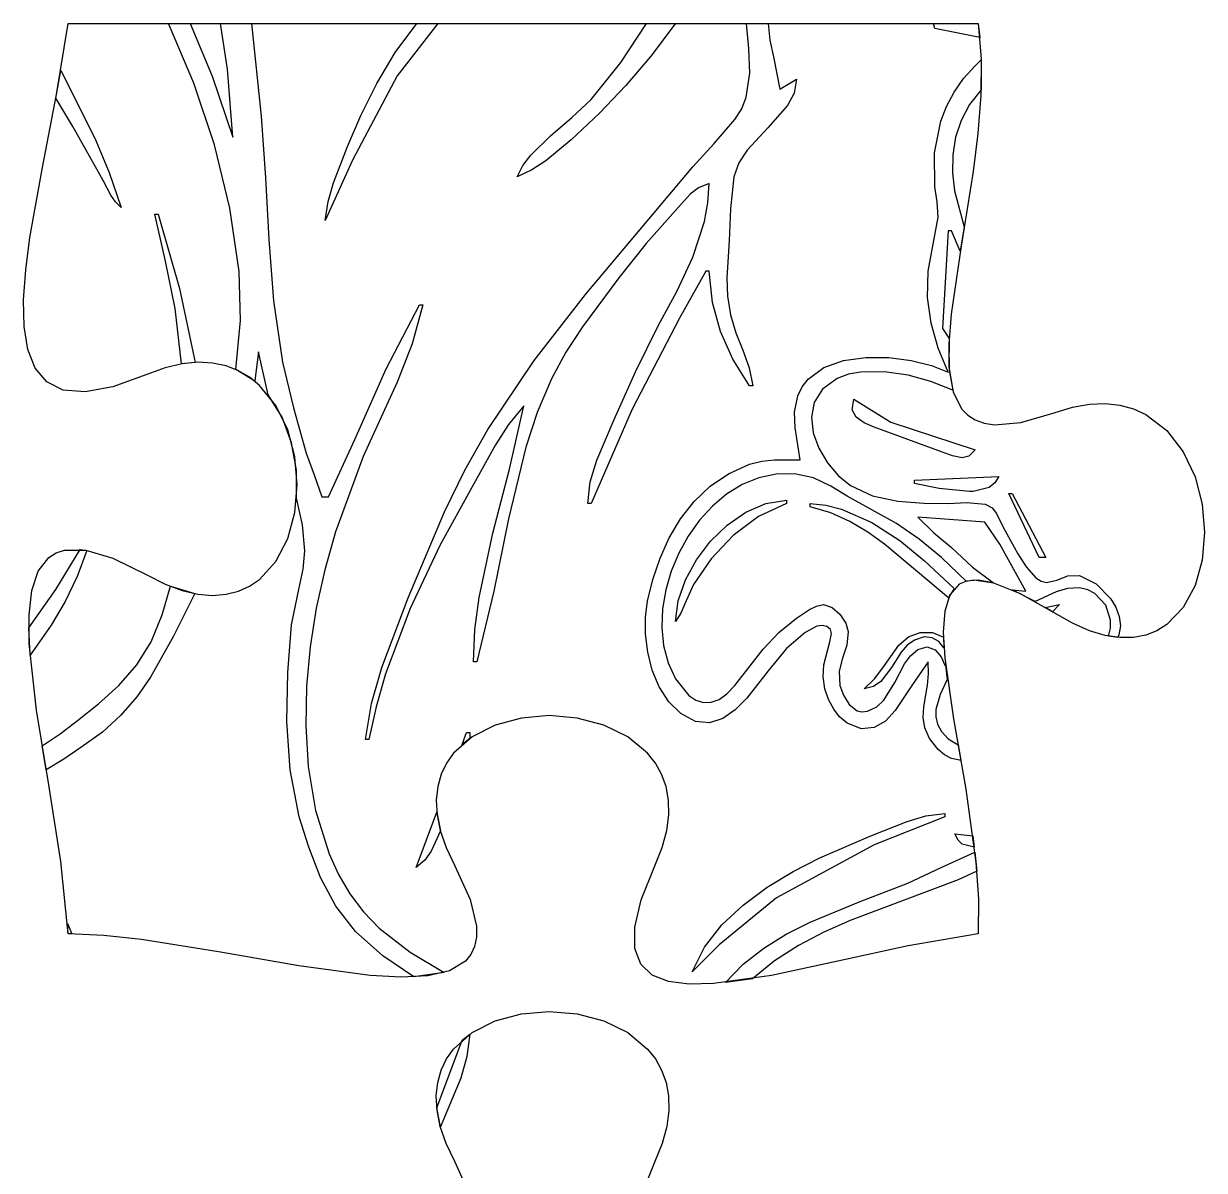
# Model space of a CAD drawing. Extents: x -47 to 700, y -217 to 268.
# Drawn here: x 133.2 to 224, y 176.9 to 265.1 of the extents above; entities that cross this region are included whole.
import ezdxf

# ---------------------------------------------------------------- set-up
doc = ezdxf.new("R2010")
doc.units = 0

msp = doc.modelspace()

# ---------------------------------------------------------------- linework, layer by layer
at = {"layer": 'Layer 1'}
for p, q in [((135.726903, 259.637148), (136.62399, 265.09)), ((136.62399, 265.09), (206.62399, 265.09)), ((146.271265, 260.513826), (144.33325, 265.09071)), ((144.33325, 265.09071), (146.00757, 265.09071)), ((146.00757, 265.09071), (147.6948, 261.06047)), ((148.87096, 261.59532), (148.34231, 265.09071)), ((148.34231, 265.09071), (150.71787, 265.09071)), ((150.71787, 265.09071), (151.46201, 257.96764)), ((161.779423, 262.866209), (163.43302, 265.09077)), ((165.05566, 265.09077), (161.91218, 261.07758)), ((163.43302, 265.09077), (165.05566, 265.09077)), ((179.129965, 262.088845), (181.11358, 265.09077)), ((181.11358, 265.09077), (183.3305, 265.09077)), ((183.2442, 264.96364), (181.428867, 262.58234)), ((183.3305, 265.09077), (183.2442, 264.96364)), ((188.974012, 263.185256), (188.80141, 265.09076)), ((188.80141, 265.09076), (190.47779, 265.09076)), ((190.47779, 265.09076), (190.602062, 263.816842)), ((203.28119, 264.70472), (203.18459, 265.09075)), ((203.18459, 265.09075), (206.60608, 265.09075)), ((206.75075, 264.01072), (203.28119, 264.70472)), ((206.60608, 265.09075), (206.62518, 265.08475)), ((206.62399, 265.09), (206.855032, 262.384121)), ((206.62518, 265.08475), (206.75076, 264.0109)), ((190.602062, 263.816842), (190.875331, 262.545144)), ((206.75076, 264.0109), (206.75075, 264.01072)), ((160.354523, 260.475994), (161.779423, 262.866209)), ((181.428867, 262.58234), (179.515666, 260.336371)), ((189.047305, 261.274881), (188.974012, 263.185256)), ((190.875331, 262.545144), (191.36249, 260.04095)), ((176.85286, 259.26374), (179.129965, 262.088845)), ((205.504123, 260.864412), (206.38996, 261.8548)), ((206.38996, 261.8548), (206.8566, 262.31317)), ((206.855032, 262.384121), (206.826549, 259.550625)), ((206.8566, 262.31317), (206.8442, 259.99393)), ((135.67343, 259.35934), (136.06204, 261.48841)), ((136.06204, 261.48841), (138.675899, 256.287118)), ((147.6948, 261.06047), (149.29419, 256.36618)), ((149.29419, 256.36618), (148.87096, 261.59532)), ((161.91218, 261.07758), (158.5005, 254.59994)), ((188.774278, 259.427081), (189.047305, 261.274881)), ((191.36249, 260.04095), (192.65802, 260.81816)), ((192.65802, 260.81816), (192.453454, 259.74071)), ((204.77061, 259.821461), (205.504123, 260.864412)), ((147.860928, 255.759219), (146.271265, 260.513826)), ((159.138591, 258.02949), (160.354523, 260.475994)), ((179.515666, 260.336371), (177.480292, 258.201719)), ((204.184292, 258.727147), (204.77061, 259.821461)), ((206.8442, 259.99393), (205.955635, 258.861568)), ((134.631652, 254.028438), (135.726903, 259.637148)), ((136.9855, 257.17446), (135.67343, 259.35934)), ((175.371482, 257.867641), (176.85286, 259.26374)), ((188.430703, 258.547723), (188.774278, 259.427081)), ((192.453454, 259.74071), (191.959033, 258.7846)), ((206.826549, 259.550625), (206.597996, 256.640723)), ((158.1119, 255.63606), (159.138591, 258.02949)), ((177.480292, 258.201719), (175.29844, 256.15437)), ((187.90792, 257.7093), (188.430703, 258.547723)), ((191.959033, 258.7846), (190.45177, 257.072708)), ((203.740039, 257.582672), (204.184292, 258.727147)), ((205.955635, 258.861568), (205.306944, 257.640433)), ((139.31714, 253.02898), (136.9855, 257.17446)), ((151.46201, 257.96764), (151.80632, 253.226262)), ((173.713979, 256.469176), (175.371482, 257.867641)), ((186.309824, 255.880992), (187.90792, 257.7093)), ((190.45177, 257.072708), (188.838533, 255.355104)), ((203.257213, 255.148048), (203.740039, 257.582672)), ((205.306944, 257.640433), (204.882133, 256.348651)), ((138.675899, 256.287118), (139.767645, 253.630755)), ((172.200939, 254.978164), (173.713979, 256.469176)), ((204.882133, 256.348651), (204.665206, 255.004342)), ((206.597996, 256.640723), (206.228834, 253.705625)), ((149.045324, 250.905932), (147.860928, 255.759219)), ((157.033029, 252.844514), (158.1119, 255.63606)), ((175.29844, 256.15437), (173.349366, 254.528459)), ((184.66936, 254.08162), (186.309824, 255.880992)), ((188.838533, 255.355104), (188.211642, 254.391854)), ((158.5005, 254.59994), (156.38435, 249.93614)), ((171.598776, 254.16977), (172.200939, 254.978164)), ((173.349366, 254.528459), (172.295029, 253.839422)), ((188.211642, 254.391854), (187.82162, 253.30441)), ((203.2811, 252.5272), (203.257213, 255.148048)), ((204.665206, 255.004342), (204.640167, 253.625633)), ((133.673509, 248.638633), (134.631652, 254.028438)), ((139.767645, 253.630755), (140.69845, 250.95621)), ((171.15295, 253.30442), (171.598776, 254.16977)), ((172.295029, 253.839422), (171.15295, 253.30442)), ((176.417986, 244.256394), (184.66936, 254.08162)), ((204.640167, 253.625633), (204.79102, 252.230645)), ((206.228834, 253.705625), (205.30651, 247.964688)), ((139.909335, 251.900439), (139.31714, 253.02898)), ((151.80632, 253.226262), (152.055896, 248.48884)), ((156.617274, 251.401387), (157.033029, 252.844514)), ((171.15295, 253.30442), (171.15295, 253.30442)), ((185.92147, 252.78607), (185.108419, 252.452681)), ((185.831366, 251.293538), (185.92147, 252.78607)), ((187.82162, 253.30441), (187.57999, 250.846488)), ((203.469665, 251.370965), (203.2811, 252.5272)), ((140.246204, 251.391831), (139.909335, 251.900439)), ((184.469198, 251.969533), (183.33041, 250.71333)), ((185.108419, 252.452681), (184.469198, 251.969533)), ((204.79102, 252.230645), (205.55642, 249.46433)), ((140.69845, 250.95624), (140.246204, 251.391831)), ((140.69845, 250.95621), (140.69845, 250.95624)), ((149.76754, 246.03301), (149.045324, 250.905932)), ((156.38435, 249.93614), (156.617274, 251.401387)), ((183.33041, 250.71333), (181.09108, 248.172304)), ((185.577841, 249.857855), (185.831366, 251.293538)), ((187.57999, 250.846488), (187.47591, 248.38171)), ((203.54, 250.19556), (203.469665, 251.370965)), ((144.107675, 246.817069), (143.29006, 250.43792)), ((143.29006, 250.43792), (143.54948, 250.43792)), ((143.54948, 250.43792), (145.18925, 244.7154)), ((184.681245, 247.118926), (185.577841, 249.857855)), ((203.151436, 248.122759), (203.54, 250.19556)), ((204.31722, 249.15892), (203.88572, 241.64465)), ((204.57612, 249.15892), (204.31722, 249.15892)), ((205.24791, 247.59881), (204.57612, 249.15892)), ((205.55642, 249.46433), (205.24791, 247.59881)), ((133.350627, 246.142935), (133.673509, 248.638633)), ((152.055896, 248.48884), (152.418582, 243.762293)), ((181.09108, 248.172304), (178.96944, 245.53173)), ((187.47591, 248.38171), (187.292345, 245.532766)), ((202.76279, 246.04956), (203.151436, 248.122759)), ((183.433116, 244.493069), (184.681245, 247.118926)), ((205.30651, 247.964688), (204.53524, 242.7375)), ((144.84501, 243.18307), (144.107675, 246.817069)), ((133.187749, 243.8425), (133.350627, 246.142935)), ((149.865289, 242.262052), (149.76754, 246.03301)), ((178.96944, 245.53173), (176.172904, 241.770909)), ((185.66205, 246.04955), (183.63324, 242.42238)), ((185.92147, 246.04955), (185.66205, 246.04955)), ((186.174306, 243.641503), (185.92147, 246.04955)), ((187.292345, 245.532766), (187.34791, 244.130019)), ((202.729468, 244.016637), (202.76279, 246.04956)), ((145.18925, 244.7154), (146.39117, 239.02672)), ((182.03489, 241.90407), (183.433116, 244.493069)), ((133.226785, 241.784175), (133.187749, 243.8425)), ((152.418582, 243.762293), (153.10222, 239.05354)), ((161.0914, 238.53522), (163.63957, 243.45843)), ((163.89846, 243.45843), (163.087753, 240.451607)), ((163.63957, 243.45843), (163.89846, 243.45843)), ((172.476021, 239.171234), (176.417986, 244.256394)), ((186.788719, 241.403673), (186.174306, 243.641503)), ((187.34791, 244.130019), (187.56271, 242.68128)), ((203.004474, 242.04799), (202.729468, 244.016637)), ((145.33335, 238.90994), (144.84501, 243.18307)), ((187.56271, 242.68128), (187.975166, 241.311826)), ((204.53524, 242.7375), (204.354896, 240.44459)), ((133.509644, 240.014805), (133.226785, 241.784175)), ((149.51123, 238.48154), (149.865289, 242.262052)), ((176.172904, 241.770909), (174.902249, 239.82979)), ((183.63324, 242.42238), (180.00555, 235.42694)), ((180.268904, 238.305693), (182.03489, 241.90407)), ((203.547243, 240.136965), (203.004474, 242.04799)), ((203.88572, 241.64465), (204.38026, 240.87261)), ((187.746719, 239.286461), (186.788719, 241.403673)), ((187.975166, 241.311826), (188.51564, 239.972194)), ((204.38026, 240.87261), (204.374742, 238.700516)), ((134.078236, 238.581235), (133.509644, 240.014805)), ((151.2465, 239.84631), (151.06305, 238.25985)), ((152.00718, 236.54057), (151.2465, 239.84631)), ((163.087753, 240.451607), (161.916236, 237.51456)), ((174.902249, 239.82979), (173.78733, 237.75856)), ((188.51564, 239.972194), (189.011406, 238.626852)), ((204.31721, 238.27691), (203.547243, 240.136965)), ((204.354896, 240.44459), (204.390689, 238.43375)), ((145.381031, 238.918564), (144.072633, 238.606979)), ((146.39117, 239.02672), (145.33335, 238.90993)), ((145.33335, 238.90993), (145.33335, 238.90994)), ((146.599195, 239.038856), (145.381031, 238.918564)), ((147.727125, 238.981953), (146.599195, 239.038856)), ((148.76482, 238.761954), (147.727125, 238.981953)), ((153.10222, 239.05354), (153.940033, 235.538604)), ((168.90756, 233.87202), (172.476021, 239.171234)), ((189.03032, 237.24027), (187.746719, 239.286461)), ((194.749365, 238.638119), (196.267769, 239.179068)), ((196.267769, 239.179068), (197.973379, 239.417595)), ((197.973379, 239.417595), (199.748661, 239.400171)), ((199.748661, 239.400171), (201.476083, 239.173268)), ((201.476083, 239.173268), (203.038111, 238.783357)), ((134.974469, 237.530312), (134.078236, 238.581235)), ((142.674, 238.09), (140.048109, 237.14188)), ((144.072633, 238.606979), (142.674, 238.09)), ((149.712281, 238.392959), (148.76482, 238.761954)), ((150.96695, 237.5896), (149.51123, 238.48154)), ((150.569508, 237.889066), (149.712281, 238.392959)), ((151.06305, 238.25985), (150.96695, 237.5896)), ((158.67294, 233.09421), (161.0914, 238.53522)), ((178.62372, 234.64973), (180.268904, 238.305693)), ((189.011406, 238.626852), (189.28974, 237.24027)), ((193.535701, 237.748277), (194.749365, 238.638119)), ((196.649516, 238.116721), (195.76684, 237.80148)), ((197.58068, 238.2769), (196.649516, 238.116721)), ((199.427443, 238.306683), (197.58068, 238.2769)), ((201.227796, 238.059155), (199.427443, 238.306683)), ((202.975802, 237.57375), (201.227796, 238.059155)), ((203.038111, 238.783357), (204.31721, 238.27691)), ((204.374742, 238.700516), (204.66552, 236.8899)), ((204.390689, 238.43375), (204.702078, 236.756191)), ((136.240252, 236.908882), (134.974469, 237.530312)), ((140.048109, 237.14188), (137.917496, 236.763789)), ((151.3365, 237.264375), (150.569508, 237.889066)), ((152.599781, 235.708994), (151.3365, 237.264375)), ((161.916236, 237.51456), (159.32097, 231.79863)), ((173.78733, 237.75856), (172.707409, 235.171871)), ((189.28974, 237.24027), (189.03032, 237.24027)), ((192.74431, 236.46307), (193.079875, 237.157999)), ((193.079875, 237.157999), (193.535701, 237.748277)), ((195.76684, 237.80148), (194.650198, 236.976339)), ((204.66552, 236.8899), (202.975802, 237.57375)), ((137.917496, 236.763789), (136.240252, 236.908882)), ((153.085968, 234.827198), (152.00718, 236.54057)), ((192.4898, 235.207331), (192.74431, 236.46307)), ((194.650198, 236.976339), (194.013543, 235.960438)), ((196.940352, 235.392393), (197.06249, 236.20417)), ((197.06249, 236.20417), (199.91245, 234.43373)), ((204.702078, 236.756191), (205.348521, 235.463125)), ((153.502125, 233.839609), (152.599781, 235.708994)), ((153.940033, 235.538604), (154.91607, 232.0581)), ((171.67169, 235.68586), (170.49495, 234.262102)), ((170.562642, 230.816303), (171.67169, 235.68586)), ((180.00555, 235.42694), (176.85277, 228.17209)), ((194.013543, 235.960438), (193.794913, 234.819756)), ((197.242634, 234.812814), (196.940352, 235.392393)), ((205.348521, 235.463125), (205.815968, 234.97678)), ((212.47399, 235.16), (213.872623, 235.588883)), ((213.872623, 235.588883), (215.181021, 235.818057)), ((215.181021, 235.818057), (216.399185, 235.86162)), ((216.399185, 235.86162), (217.527115, 235.733672)), ((217.527115, 235.733672), (218.56481, 235.448312)), ((218.56481, 235.448312), (219.512271, 235.019639)), ((153.80819, 232.858294), (153.085968, 234.827198)), ((172.707409, 235.171871), (171.830873, 232.501864)), ((177.272424, 231.500261), (178.62372, 234.64973)), ((192.546664, 233.996466), (192.4898, 235.207331)), ((193.794913, 234.819756), (193.932345, 233.620272)), ((197.843579, 234.38915), (197.242634, 234.812814)), ((198.61743, 234.04512), (197.843579, 234.38915)), ((199.91245, 234.43373), (206.39009, 232.3181)), ((205.815968, 234.97678), (206.389476, 234.605762)), ((206.389476, 234.605762), (207.076476, 234.356472)), ((207.8844, 234.235313), (209.892752, 234.402988)), ((209.892752, 234.402988), (212.47399, 235.16)), ((219.512271, 235.019639), (221.13649, 233.78875)), ((154.043531, 231.769014), (153.502125, 233.839609)), ((167.134984, 230.744653), (168.90756, 233.87202)), ((170.49495, 234.262102), (169.498433, 232.701779)), ((192.91691, 231.54037), (192.546664, 233.996466)), ((193.932345, 233.620272), (194.363879, 232.427968)), ((203.79903, 232.1455), (198.61743, 234.04512)), ((207.076476, 234.356472), (207.8844, 234.235313)), ((221.13649, 233.78875), (222.399771, 232.153799)), ((154.17393, 230.744473), (153.80819, 232.858294)), ((156.64361, 228.68983), (158.67294, 233.09421)), ((169.498433, 232.701779), (167.69881, 229.46764)), ((154.224, 229.61), (154.043531, 231.769014)), ((154.91607, 232.0581), (155.54908, 230.378926)), ((159.32097, 231.79863), (157.18905, 225.993978)), ((171.830873, 232.501864), (170.488008, 227.002069)), ((194.363879, 232.427968), (195.027552, 231.308821)), ((204.646442, 231.839951), (203.79903, 232.1455)), ((205.39325, 231.68558), (204.646442, 231.839951)), ((205.9139, 231.825999), (205.39325, 231.68558)), ((205.39325, 231.68558), (205.39325, 231.68558)), ((206.39009, 232.3181), (205.9139, 231.825999)), ((222.399771, 232.153799), (223.302115, 230.227578)), ((154.18327, 228.59635), (154.17393, 230.744473)), ((165.5542, 227.536599), (167.134984, 230.744653)), ((169.282383, 225.901883), (170.562642, 230.816303)), ((176.784895, 229.835165), (177.272424, 231.500261)), ((187.409828, 230.466085), (189.03084, 231.19465)), ((189.03084, 231.19465), (189.983131, 231.43245)), ((189.983131, 231.43245), (190.953239, 231.530871)), ((190.953239, 231.530871), (192.91691, 231.54037)), ((195.027552, 231.308821), (195.861403, 230.328812)), ((155.54908, 230.378926), (156.12581, 228.68983)), ((176.59387, 228.17209), (176.784895, 229.835165)), ((185.991878, 229.501592), (187.409828, 230.466085)), ((189.737627, 230.160293), (188.460163, 229.636071)), ((191.087356, 230.441057), (189.737627, 230.160293)), ((192.496816, 230.449945), (191.087356, 230.441057)), ((193.95347, 230.15854), (192.496816, 230.449945)), ((195.275336, 229.502036), (193.95347, 230.15854)), ((195.861403, 230.328812), (196.80347, 229.55392)), ((201.72629, 229.98594), (208.20393, 230.24536)), ((201.72629, 229.72704), (201.72629, 229.98594)), ((208.20393, 230.24536), (207.909812, 229.757271)), ((223.302115, 230.227578), (223.843521, 228.122881)), ((154.043531, 227.475361), (154.224, 229.61)), ((167.69881, 229.46764), (165.214662, 224.941683)), ((184.766694, 228.335069), (185.991878, 229.501592)), ((188.460163, 229.636071), (187.267502, 228.896807)), ((196.54453, 228.73382), (195.275336, 229.502036)), ((196.80347, 229.55392), (198.501293, 228.771473)), ((203.62616, 229.33745), (201.72629, 229.72704)), ((205.95032, 229.09969), (203.62616, 229.33745)), ((206.24384, 229.11364), (205.95032, 229.09974)), ((205.95032, 229.09974), (205.95032, 229.09969)), ((207.465374, 229.419689), (206.24384, 229.11364)), ((207.909812, 229.757271), (207.465374, 229.419689)), ((211.31278, 224.02662), (208.98114, 228.94983)), ((208.98114, 228.94983), (209.24004, 228.94983)), ((209.24004, 228.94983), (211.8311, 224.02662)), ((154.643411, 226.544339), (154.18327, 228.59635)), ((156.12581, 228.68983), (156.64361, 228.68983)), ((176.85277, 228.17209), (176.59387, 228.17209)), ((183.723979, 227.00041), (184.766694, 228.335069)), ((187.267502, 228.896807), (186.172178, 227.97092)), ((188.747819, 227.509732), (190.284497, 228.168405)), ((191.88085, 228.1721), (189.711904, 227.177369)), ((190.284497, 228.168405), (191.88085, 228.43152)), ((191.88085, 228.43152), (191.88085, 228.1721)), ((193.69422, 227.91372), (193.69422, 228.17262)), ((193.69422, 228.17262), (194.906381, 228.045244)), ((194.906381, 228.045244), (196.108319, 227.744384)), ((200.327284, 226.641704), (196.54453, 228.73382)), ((198.501293, 228.771473), (200.446435, 228.359418)), ((200.446435, 228.359418), (202.448532, 228.199156)), ((202.448532, 228.199156), (204.31722, 228.17209)), ((204.31722, 228.17209), (205.756067, 228.245445)), ((205.756067, 228.245445), (207.16718, 228.12869)), ((207.16718, 228.12869), (207.694896, 227.837461)), ((223.843521, 228.122881), (224.02399, 225.9525)), ((153.502125, 225.477891), (154.043531, 227.475361)), ((162.77564, 220.91722), (165.5542, 227.536599)), ((186.172178, 227.97092), (185.186728, 226.886827)), ((187.316343, 226.524302), (188.747819, 227.509732)), ((189.711904, 227.177369), (187.767381, 225.717444)), ((195.291116, 227.452525), (193.69422, 227.91372)), ((196.759267, 226.797573), (195.291116, 227.452525)), ((196.108319, 227.744384), (198.438542, 226.727332)), ((207.12424, 226.74738), (201.98554, 227.13599)), ((201.98554, 227.13599), (203.205814, 225.912242)), ((207.694896, 227.837461), (208.037389, 227.406645)), ((208.037389, 227.406645), (208.549, 226.35826)), ((154.83026, 224.54389), (154.643411, 226.544339)), ((170.488008, 227.002069), (169.358843, 221.43952)), ((182.853437, 225.531512), (183.723979, 227.00041)), ((185.186728, 226.886827), (184.323686, 225.672944)), ((186.035598, 225.28092), (187.316343, 226.524302)), ((198.12493, 225.987013), (196.759267, 226.797573)), ((198.438542, 226.727332), (200.598924, 225.3317)), ((202.093079, 225.430163), (200.327284, 226.641704)), ((208.29006, 225.06325), (207.12424, 226.74738)), ((208.549, 226.35826), (209.667126, 224.314405)), ((152.599781, 223.730381), (153.502125, 225.477891)), ((157.18905, 225.993978), (156.354796, 223.069146)), ((168.225132, 220.956626), (169.282383, 225.901883)), ((182.144773, 223.962272), (182.853437, 225.531512)), ((184.323686, 225.672944), (183.59559, 224.357689)), ((184.951109, 223.848388), (186.035598, 225.28092)), ((187.767381, 225.717444), (186.087453, 223.930292)), ((199.414361, 225.058995), (198.12493, 225.987013)), ((200.598924, 225.3317), (202.5035, 223.76772)), ((203.79938, 224.02713), (202.093079, 225.430163)), ((203.205814, 225.912242), (204.57608, 224.80383)), ((224.02399, 225.9525), (223.843521, 223.829229)), ((135.139, 224.033437), (135.689765, 224.376575)), ((135.6611, 221.567616), (137.5379, 224.64157)), ((135.689765, 224.376575), (136.340514, 224.58813)), ((136.340514, 224.58813), (137.965484, 224.587617)), ((138.05777, 224.57027), (137.297835, 222.558357)), ((137.5379, 224.64157), (138.05777, 224.57027)), ((137.965484, 224.587617), (140.060963, 223.974155)), ((154.693845, 223.127212), (154.83026, 224.54389)), ((165.214662, 224.941683), (162.927688, 220.091186)), ((204.33492, 220.93533), (199.414361, 225.058995)), ((204.57608, 224.80383), (206.176094, 223.293792)), ((210.27651, 221.43556), (208.29006, 225.06325)), ((134.313893, 222.981284), (135.139, 224.033437)), ((140.060963, 223.974155), (142.674, 222.69)), ((151.3365, 222.345625), (152.599781, 223.730381)), ((181.587689, 222.326586), (182.144773, 223.962272)), ((183.59559, 224.357689), (183.014974, 222.969479)), ((184.108405, 222.295508), (184.951109, 223.848388)), ((186.087453, 223.930292), (184.71229, 221.95388)), ((202.5035, 223.76772), (204.77881, 221.64175)), ((205.70314, 222.19882), (203.79938, 224.02713)), ((209.667126, 224.314405), (210.319372, 223.311392)), ((211.8311, 224.02662), (211.31278, 224.02662)), ((223.843521, 223.829229), (223.302115, 221.865859)), ((133.818141, 221.489414), (134.313893, 222.981284)), ((137.297835, 222.558357), (136.384759, 220.653568)), ((142.674, 222.69), (144.072633, 221.984115)), ((154.380101, 221.693455), (154.693845, 223.127212)), ((156.354796, 223.069146), (155.694631, 220.120706)), ((183.014974, 222.969479), (182.594374, 221.536732)), ((206.176094, 223.293792), (207.79242, 222.07015)), ((210.319372, 223.311392), (211.05376, 222.47167)), ((212.683869, 222.292102), (213.51622, 222.612416)), ((213.51622, 222.612416), (214.42203, 222.64427)), ((214.42203, 222.64427), (215.692152, 221.998899)), ((143.85766, 219.621747), (144.48475, 221.81745)), ((144.072633, 221.984115), (145.381031, 221.495811)), ((144.48475, 221.81745), (146.36733, 221.25779)), ((149.712281, 221.436416), (150.569508, 221.824528)), ((150.569508, 221.824528), (151.3365, 222.345625)), ((153.79363, 218.84398), (154.380101, 221.693455)), ((181.17189, 220.65835), (181.587689, 222.326586)), ((183.553013, 220.691085), (184.108405, 222.295508)), ((184.71229, 221.95388), (184.060004, 220.471836)), ((204.77881, 221.64175), (204.33492, 220.93533)), ((205.164302, 221.96625), (204.438223, 221.15624)), ((205.669049, 222.190372), (205.164302, 221.96625)), ((206.277218, 222.28501), (205.669049, 222.190372)), ((206.62865, 222.2809), (205.70314, 222.19882)), ((207.83067, 222.059141), (206.277218, 222.28501)), ((207.79242, 222.07015), (206.62865, 222.2809)), ((209.87836, 221.235264), (207.83067, 222.059141)), ((211.05376, 222.47167), (211.471477, 222.192568)), ((211.471477, 222.192568), (211.87853, 222.104723)), ((211.87853, 222.104723), (212.683869, 222.292102)), ((213.481997, 221.65061), (212.621745, 221.392589)), ((214.42199, 221.69498), (213.481997, 221.65061)), ((215.055218, 221.549241), (214.42199, 221.69498)), ((215.692152, 221.998899), (216.801199, 220.874289)), ((223.302115, 221.865859), (222.399771, 220.175186)), ((133.5893, 218.62591), (135.6611, 221.567616)), ((133.604693, 219.615571), (133.818141, 221.489414)), ((146.36733, 221.25779), (144.719406, 217.986392)), ((145.381031, 221.495811), (146.599195, 221.210988)), ((146.599195, 221.210988), (147.727125, 221.115547)), ((147.727125, 221.115547), (148.76482, 221.195389)), ((148.76482, 221.195389), (149.712281, 221.436416)), ((160.750909, 215.575317), (162.77564, 220.91722)), ((167.903328, 218.476817), (168.225132, 220.956626)), ((169.358843, 221.43952), (168.04349, 215.99456)), ((182.594374, 221.536732), (182.346326, 220.087865)), ((204.438223, 221.15624), (204.045279, 219.908359)), ((204.33492, 220.93533), (204.33492, 220.93533)), ((210.99481, 220.64388), (209.22644, 221.53995)), ((209.22644, 221.53995), (210.27651, 221.43556)), ((212.47399, 219.76), (209.87836, 221.235264)), ((212.621745, 221.392589), (210.99481, 220.64388)), ((215.608906, 221.259821), (215.055218, 221.549241)), ((216.434319, 220.355735), (215.608906, 221.259821)), ((216.801199, 220.874289), (217.210087, 220.201014)), ((136.384759, 220.653568), (135.305923, 218.818097)), ((155.694631, 220.120706), (155.223272, 217.142207)), ((162.927688, 220.091186), (161.039702, 215.070817)), ((181.018428, 219.458785), (181.17189, 220.65835)), ((182.346326, 220.087865), (182.283366, 218.651295)), ((183.33046, 219.10392), (183.553013, 220.691085)), ((184.060004, 220.471836), (183.737634, 219.732515)), ((192.65796, 219.36333), (193.643345, 220.016289)), ((193.643345, 220.016289), (194.194499, 220.288143)), ((194.194499, 220.288143), (194.7307, 220.39945)), ((194.7307, 220.39945), (195.385732, 220.186207)), ((195.385732, 220.186207), (195.985459, 219.658074)), ((204.045279, 219.908359), (203.931768, 218.275986)), ((211.78097, 220.18757), (212.86773, 220.39945)), ((212.35096, 219.83617), (211.78097, 220.18757)), ((212.86773, 220.39945), (212.35096, 219.83617)), ((212.35096, 219.83617), (212.35096, 219.83617)), ((216.811545, 219.194324), (216.434319, 220.355735)), ((217.210087, 220.201014), (217.476429, 219.490424)), ((222.399771, 220.175186), (221.13649, 218.87)), ((133.6265, 217.4175), (133.604693, 219.615571)), ((142.98769, 217.53244), (143.85766, 219.621747)), ((181.025691, 218.127757), (181.018428, 219.458785)), ((183.737634, 219.732515), (183.33046, 219.10392)), ((183.33046, 219.10392), (183.33046, 219.10392)), ((191.277863, 218.256483), (192.65796, 219.36333)), ((195.985459, 219.658074), (196.432843, 218.982444)), ((196.432843, 218.982444), (196.63085, 218.32671)), ((213.872623, 218.966019), (212.47399, 219.76)), ((215.181021, 218.395303), (213.872623, 218.966019)), ((216.804999, 218.583248), (216.811545, 219.194324)), ((217.476429, 219.490424), (217.566131, 218.770017)), ((133.68956, 216.52578), (133.5893, 218.62591)), ((135.305923, 218.818097), (134.04871, 217.01414)), ((153.509153, 215.175048), (153.79363, 218.84398)), ((167.78511, 215.99456), (167.903328, 218.476817)), ((181.201541, 216.73734), (181.025691, 218.127757)), ((182.283366, 218.651295), (182.41803, 217.255439)), ((190.087334, 216.962614), (191.277863, 218.256483)), ((193.316699, 218.265122), (191.8808, 217.03066)), ((194.208142, 218.737442), (193.316699, 218.265122)), ((194.623213, 218.806664), (194.208142, 218.737442)), ((194.98965, 218.7148), (194.623213, 218.806664)), ((195.260907, 218.475707), (194.98965, 218.7148)), ((195.20617, 217.54898), (195.346033, 218.192512)), ((195.346033, 218.192512), (195.260907, 218.475707)), ((196.63085, 218.32671), (196.514804, 217.277697)), ((201.265922, 217.934631), (202.166096, 218.264769)), ((202.166096, 218.264769), (203.098778, 218.259489)), ((203.098778, 218.259489), (203.9447, 217.89728)), ((203.931768, 218.275986), (204.04399, 216.3125)), ((216.399185, 218.033751), (215.181021, 218.395303)), ((217.527115, 217.867266), (216.399185, 218.033751)), ((216.6539, 217.98719), (216.804999, 218.583248)), ((217.4451, 218.06729), (217.3722, 217.88487)), ((217.566131, 218.770017), (217.4451, 218.06729)), ((219.512271, 218.063096), (218.56481, 217.881747)), ((220.369498, 218.397213), (219.512271, 218.063096)), ((221.13649, 218.87), (220.369498, 218.397213)), ((134.187672, 212.279648), (133.6265, 217.4175)), ((141.88515, 215.768639), (142.98769, 217.53244)), ((144.719406, 217.986392), (142.939234, 214.809974)), ((155.223272, 217.142207), (154.955434, 214.127196)), ((182.41803, 217.255439), (182.762852, 215.928715)), ((194.752411, 215.766464), (195.20617, 217.54898)), ((196.514804, 217.277697), (196.190815, 216.287816)), ((199.278481, 215.529531), (200.51752, 217.29059)), ((200.51752, 217.29059), (201.265922, 217.934631)), ((201.149173, 217.273314), (200.692976, 216.751597)), ((201.72678, 217.6792), (201.149173, 217.273314)), ((202.464574, 217.913109), (201.72678, 217.6792)), ((201.98556, 216.94488), (202.702155, 217.147722)), ((203.093459, 217.852252), (202.464574, 217.913109)), ((202.702155, 217.147722), (203.30627, 216.912215)), ((203.60331, 217.552682), (203.093459, 217.852252)), ((203.984, 217.07045), (203.60331, 217.552682)), ((203.9447, 217.89728), (203.984, 217.07045)), ((217.3722, 217.88487), (216.6539, 217.98719)), ((218.56481, 217.881747), (217.527115, 217.867266)), ((134.04871, 217.01414), (133.68956, 216.5258)), ((133.68956, 216.5258), (133.68956, 216.52578)), ((181.553843, 215.35961), (181.201541, 216.73734)), ((187.90838, 214.18122), (190.087334, 216.962614)), ((191.8808, 217.03066), (190.466045, 215.305867)), ((196.190815, 216.287816), (195.924966, 215.28101)), ((200.692976, 216.751597), (199.95444, 215.555915)), ((200.945303, 215.834657), (201.405702, 216.455844)), ((201.405702, 216.455844), (201.98556, 216.94488)), ((203.30627, 216.912215), (203.768215, 216.390733)), ((203.768215, 216.390733), (204.0583, 215.73565)), ((204.04399, 216.3125), (204.730826, 211.605703)), ((140.507956, 214.18867), (141.88515, 215.768639)), ((159.943235, 212.794512), (160.750909, 215.575317)), ((168.04349, 215.99456), (167.78511, 215.99456)), ((182.09046, 214.066641), (181.553843, 215.35961)), ((182.762852, 215.928715), (183.33037, 214.69954)), ((190.466045, 215.305867), (188.831481, 213.215319)), ((194.696816, 214.85671), (194.752411, 215.766464)), ((198.641052, 214.701373), (199.278481, 215.529531)), ((199.95444, 215.555915), (199.130426, 214.482656)), ((200.197699, 214.400289), (200.945303, 215.834657)), ((202.76282, 215.99455), (201.558865, 214.244701)), ((202.810114, 215.073262), (202.76282, 215.99455)), ((204.0583, 215.73565), (204.1095, 215.73565)), ((204.1095, 215.73565), (204.24799, 214.64993)), ((142.939234, 214.809974), (141.890799, 213.309844)), ((153.434281, 211.418269), (153.509153, 215.175048)), ((161.039702, 215.070817), (160.308397, 212.545263)), ((183.33037, 214.69954), (184.357988, 213.410523)), ((194.81757, 213.92181), (194.696816, 214.85671)), ((195.924966, 215.28101), (195.98334, 214.18122)), ((197.84016, 213.92232), (198.641052, 214.701373)), ((199.130426, 214.482656), (198.567382, 214.113966)), ((199.372378, 213.050691), (200.197699, 214.400289)), ((202.721362, 214.196892), (202.810114, 215.073262)), ((204.24799, 214.64993), (203.686555, 213.483405)), ((138.956501, 212.769179), (140.507956, 214.18867)), ((154.955434, 214.127196), (154.905832, 211.069221)), ((182.819256, 212.930508), (182.09046, 214.066641)), ((186.686716, 213.112254), (187.296911, 213.541154)), ((187.296911, 213.541154), (187.90838, 214.18122)), ((195.096506, 213.114576), (194.81757, 213.92181)), ((195.98334, 214.18122), (196.24991, 213.446345)), ((197.84019, 213.92232), (197.84016, 213.92232)), ((198.567382, 214.113966), (197.84019, 213.92232)), ((201.558865, 214.244701), (200.239961, 212.24524)), ((202.4363, 212.534337), (202.721362, 214.196892)), ((203.686555, 213.483405), (203.361411, 212.341814)), ((137.33118, 211.48681), (138.956501, 212.769179)), ((141.890799, 213.309844), (140.678797, 211.896413)), ((159.49366, 210.03522), (159.943235, 212.794512)), ((183.748095, 212.023286), (182.819256, 212.930508)), ((184.357988, 213.410523), (184.913432, 213.043652)), ((184.913432, 213.043652), (185.490011, 212.868391)), ((185.490011, 212.868391), (186.082761, 212.889629)), ((186.082761, 212.889629), (186.686716, 213.112254)), ((188.831481, 213.215319), (187.930358, 212.304769)), ((195.50796, 212.36738), (195.096506, 213.114576)), ((196.24991, 213.446345), (196.693729, 212.725925)), ((196.693729, 212.725925), (197.31126, 212.236542)), ((198.814833, 212.535467), (199.372378, 213.050691)), ((135.12525, 206.537813), (134.187672, 212.279648)), ((140.678797, 211.896413), (139.259725, 210.590667)), ((160.308397, 212.545263), (159.75252, 210.03524)), ((171.478971, 211.679531), (169.465328, 211.138125)), ((173.619, 211.86), (171.478971, 211.679531)), ((175.772623, 211.679531), (173.619, 211.86)), ((177.827047, 211.138125), (175.772623, 211.679531)), ((184.88484, 211.41705), (183.748095, 212.023286)), ((187.930358, 212.304769), (186.972587, 211.629039)), ((195.964741, 211.762864), (195.50796, 212.36738)), ((196.54459, 211.28734), (195.964741, 211.762864)), ((197.31126, 212.236542), (197.684064, 212.146172)), ((197.684064, 212.146172), (198.09897, 212.19478)), ((198.09897, 212.19478), (198.814833, 212.535467)), ((200.239961, 212.24524), (199.481722, 211.447988)), ((202.390282, 211.72587), (202.4363, 212.534337)), ((202.508801, 210.917754), (202.390282, 211.72587)), ((203.361411, 212.341814), (203.35755, 211.776087)), ((203.35755, 211.776087), (203.496882, 211.211456)), ((136.004644, 210.463404), (137.33118, 211.48681)), ((153.690109, 207.682195), (153.434281, 211.418269)), ((154.905832, 211.069221), (155.08918, 207.96183)), ((169.465328, 211.138125), (167.690865, 210.235781)), ((179.669479, 210.235781), (177.827047, 211.138125)), ((185.957602, 211.296881), (184.88484, 211.41705)), ((186.972587, 211.629039), (185.957602, 211.296881)), ((197.656309, 210.850605), (196.54459, 211.28734)), ((198.627929, 210.943632), (197.656309, 210.850605)), ((199.481722, 211.447988), (198.627929, 210.943632)), ((202.867001, 210.098848), (202.508801, 210.917754)), ((203.496882, 211.211456), (203.807449, 210.646208)), ((204.730826, 211.605703), (205.676177, 206.215)), ((134.61765, 209.55153), (136.004644, 210.463404)), ((139.259725, 210.590667), (137.59008, 209.41359)), ((159.75252, 210.03524), (159.49366, 210.03522)), ((167.690865, 210.235781), (166.268375, 208.9725)), ((167.51433, 210.10964), (166.92676, 209.64817)), ((166.9268, 209.64817), (167.26632, 210.55354)), ((167.26632, 210.55354), (167.52573, 210.55354)), ((167.52573, 210.55354), (167.51433, 210.10964)), ((181.187125, 208.9725), (179.669479, 210.235781)), ((203.54003, 209.25801), (202.867001, 210.098848)), ((203.807449, 210.646208), (204.31729, 210.07863)), ((204.31729, 210.07863), (205.0821, 209.62543)), ((134.9303, 207.69428), (134.61765, 209.55153)), ((137.59008, 209.41359), (136.280905, 208.516346)), ((166.268375, 208.9725), (165.724367, 208.205508)), ((166.92676, 209.64817), (166.9268, 209.64817)), ((181.788906, 208.205508), (181.187125, 208.9725)), ((204.020965, 208.855509), (203.54003, 209.25801)), ((205.0821, 209.62543), (205.29087, 208.4379)), ((136.280905, 208.516346), (134.9303, 207.69432)), ((165.724367, 208.205508), (165.31065, 207.348281)), ((182.267193, 207.348281), (181.788906, 208.205508)), ((204.57666, 208.56658), (204.020965, 208.855509)), ((205.1942, 208.43584), (204.57666, 208.56658)), ((205.19427, 208.4359), (205.1942, 208.43584)), ((205.29087, 208.4379), (205.19427, 208.4359)), ((134.9303, 207.69432), (134.9303, 207.69428)), ((154.39773, 204.07538), (153.690109, 207.682195)), ((155.08918, 207.96183), (155.639413, 204.56937)), ((165.31065, 207.348281), (165.041323, 206.40082)), ((182.607888, 206.40082), (182.267193, 207.348281)), ((136.062828, 200.653945), (135.12525, 206.537813)), ((165.041323, 206.40082), (164.930484, 205.363125)), ((182.796891, 205.363125), (182.607888, 206.40082)), ((205.676177, 206.215), (206.450435, 200.567422)), ((164.930484, 205.363125), (164.992234, 204.235195)), ((182.820102, 204.235195), (182.796891, 205.363125)), ((155.639413, 204.56937), (156.683988, 201.230944)), ((163.3797, 200.18983), (164.9734, 204.4397)), ((164.9734, 204.4397), (165.24781, 202.99483)), ((155.118256, 201.734442), (154.39773, 204.07538)), ((164.992234, 204.235195), (165.24067, 203.017031)), ((182.663424, 203.017031), (182.820102, 204.235195)), ((198.3579, 202.60826), (201.146896, 203.718231)), ((204.05833, 204.07638), (198.61731, 201.91683)), ((201.146896, 203.718231), (202.58562, 204.143147)), ((202.58562, 204.143147), (204.05833, 204.33528)), ((204.05833, 204.33528), (204.05833, 204.07638)), ((165.24781, 202.99483), (164.533471, 201.433131)), ((165.24067, 203.017031), (165.689892, 201.708633)), ((182.312756, 201.708633), (182.663424, 203.017031)), ((194.427777, 200.920869), (198.3579, 202.60826)), ((205.071195, 202.283113), (204.83607, 202.77985)), ((204.83607, 202.77985), (206.21221, 202.62689)), ((206.21221, 202.62689), (206.32073, 201.75717)), ((156.03751, 199.40827), (155.118256, 201.734442)), ((165.689892, 201.708633), (166.354, 200.31)), ((181.754, 200.31), (182.312756, 201.708633)), ((198.61731, 201.91683), (191.10304, 197.85816)), ((205.394674, 201.98018), (205.071195, 202.283113)), ((206.3166, 201.75717), (205.394674, 201.98018)), ((206.31673, 201.75717), (206.3166, 201.75717)), ((206.32073, 201.75717), (206.31673, 201.75717)), ((156.683988, 201.230944), (157.413061, 199.645207)), ((164.046278, 200.75213), (163.3797, 200.18983)), ((164.533471, 201.433131), (164.046278, 200.75213)), ((192.383313, 199.866885), (194.427777, 200.920869)), ((203.785829, 200.182867), (206.36302, 201.37115)), ((206.36302, 201.37115), (206.5072, 199.88649)), ((136.624, 195.09), (136.062828, 200.653945)), ((163.3797, 200.18983), (163.3797, 200.18983)), ((166.354, 200.31), (167.538429, 197.711887)), ((180.706143, 197.69365), (181.75399, 200.31)), ((181.75399, 200.31), (181.754, 200.31)), ((190.394545, 198.661497), (192.383313, 199.866885)), ((201.2083, 198.98008), (203.785829, 200.182867)), ((206.5072, 199.88649), (205.09489, 199.2395)), ((206.450435, 200.567422), (206.639151, 197.780752)), ((157.216654, 197.213333), (156.03751, 199.40827)), ((157.413061, 199.645207), (158.291411, 198.148836)), ((205.09489, 199.2395), (196.775613, 196.100555)), ((197.5335, 197.570321), (201.2083, 198.98008)), ((158.291411, 198.148836), (159.327599, 196.767115)), ((188.542946, 197.296299), (190.394545, 198.661497)), ((158.71685, 195.2661), (157.216654, 197.213333)), ((167.538429, 197.711887), (168.028023, 195.658066)), ((180.204185, 195.58998), (180.706143, 197.69365)), ((191.10304, 197.85816), (186.69866, 194.23047)), ((186.90999, 195.762882), (188.542946, 197.296299)), ((193.707871, 195.980572), (197.5335, 197.570321)), ((206.639151, 197.780752), (206.62399, 195.09)), ((159.327599, 196.767115), (160.53019, 195.52533)), ((136.62418, 195.09123), (136.57508, 195.86121)), ((136.57508, 195.86121), (136.89599, 195.08554)), ((160.53019, 195.52533), (162.930814, 193.670035)), ((168.028023, 195.658066), (168.031621, 194.819102)), ((180.205489, 193.954563), (180.204185, 195.58998)), ((185.57715, 194.052839), (186.90999, 195.762882)), ((191.861064, 195.045694), (193.707871, 195.980572)), ((196.775613, 196.100555), (194.742146, 195.19704)), ((139.355978, 194.954714), (136.624, 195.09)), ((136.624, 195.09), (136.624, 195.09)), ((136.624, 195.09), (136.624, 195.09)), ((136.896, 195.08523), (136.62418, 195.09123)), ((136.89599, 195.08554), (136.896, 195.08523)), ((142.260602, 194.63959), (139.355978, 194.954714)), ((148.339937, 193.676719), (142.260602, 194.63959)), ((160.827494, 193.376337), (158.71685, 195.2661)), ((168.031621, 194.819102), (167.884747, 194.096814)), ((190.123631, 193.978808), (191.861064, 195.045694)), ((194.742146, 195.19704), (192.791983, 194.174345)), ((206.62399, 195.09), (201.243795, 194.162988)), ((206.62399, 195.09), (206.62399, 195.09)), ((154.366305, 192.615176), (148.339937, 193.676719)), ((162.930814, 193.670035), (165.54539, 192.11159)), ((167.595146, 193.484737), (167.170562, 192.976406)), ((167.884747, 194.096814), (167.595146, 193.484737)), ((180.667427, 192.742969), (180.205489, 193.954563)), ((186.69866, 194.23047), (184.6259, 192.15776)), ((184.6259, 192.15776), (185.57715, 194.052839)), ((188.544601, 192.750911), (190.123631, 193.978808)), ((192.791983, 194.174345), (190.957504, 192.996636)), ((201.243795, 194.162988), (195.830553, 192.976406)), ((159.844, 191.86875), (154.366305, 192.615176)), ((163.2189, 191.76295), (160.827494, 193.376337)), ((167.170562, 192.976406), (165.947433, 192.24512)), ((181.547374, 191.910769), (180.667427, 192.742969)), ((187.173, 191.333), (188.544601, 192.750911)), ((190.957504, 192.996636), (189.27109, 191.62808)), ((195.830553, 192.976406), (190.725279, 191.885684)), ((162.222188, 191.743015), (159.844, 191.86875)), ((164.27732, 191.85123), (162.222188, 191.743015)), ((163.21892, 191.76277), (163.2189, 191.76295)), ((165.54539, 192.11159), (163.21892, 191.76277)), ((165.947433, 192.24512), (164.27732, 191.85123)), ((182.802701, 191.413535), (181.547374, 191.910769)), ((190.725279, 191.885684), (186.26899, 191.24625)), ((184.390782, 191.206838), (182.802701, 191.413535)), ((186.26899, 191.24625), (184.390782, 191.206838)), ((187.17302, 191.333), (187.173, 191.333)), ((189.27109, 191.62808), (187.17302, 191.333)), ((171.478971, 188.925531), (173.619, 189.106)), ((173.619, 189.106), (175.772623, 188.925531)), ((167.690865, 187.481781), (169.465328, 188.384125)), ((169.465328, 188.384125), (171.478971, 188.925531)), ((175.772623, 188.925531), (177.827047, 188.384125)), ((177.827047, 188.384125), (179.669479, 187.481781)), ((166.268375, 186.2185), (167.690865, 187.481781)), ((166.92621, 186.89353), (167.51377, 187.355)), ((167.51377, 187.355), (167.286726, 185.649177)), ((179.669479, 187.481781), (181.187125, 186.2185)), ((164.97284, 181.68506), (166.92621, 186.89353)), ((165.724367, 185.451508), (166.268375, 186.2185)), ((181.187125, 186.2185), (181.788906, 185.451508)), ((165.31065, 184.594281), (165.724367, 185.451508)), ((167.286726, 185.649177), (166.82339, 183.981426)), ((181.788906, 185.451508), (182.267193, 184.594281)), ((165.041323, 183.64682), (165.31065, 184.594281)), ((182.267193, 184.594281), (182.607888, 183.64682)), ((164.930484, 182.609125), (165.041323, 183.64682)), ((166.82339, 183.981426), (165.49581, 180.80346)), ((182.607888, 183.64682), (182.796891, 182.609125)), ((164.992234, 181.481195), (164.930484, 182.609125)), ((182.796891, 182.609125), (182.820102, 181.481195)), ((165.24725, 180.24019), (164.97284, 181.68506)), ((165.24067, 180.263031), (164.992234, 181.481195)), ((165.49581, 180.80346), (165.24725, 180.24019)), ((182.820102, 181.481195), (182.663424, 180.263031)), ((165.689892, 178.954633), (165.24067, 180.263031)), ((165.24725, 180.24019), (165.24725, 180.24019)), ((182.663424, 180.263031), (182.312756, 178.954633)), ((166.354, 177.556), (165.689892, 178.954633)), ((182.312756, 178.954633), (181.754, 177.556)), ((167.538429, 174.957887), (166.354, 177.556)), ((181.754, 177.556), (180.706153, 174.93965))]:
    msp.add_line(p, q, dxfattribs=at)

doc.saveas('drawing.dxf')
